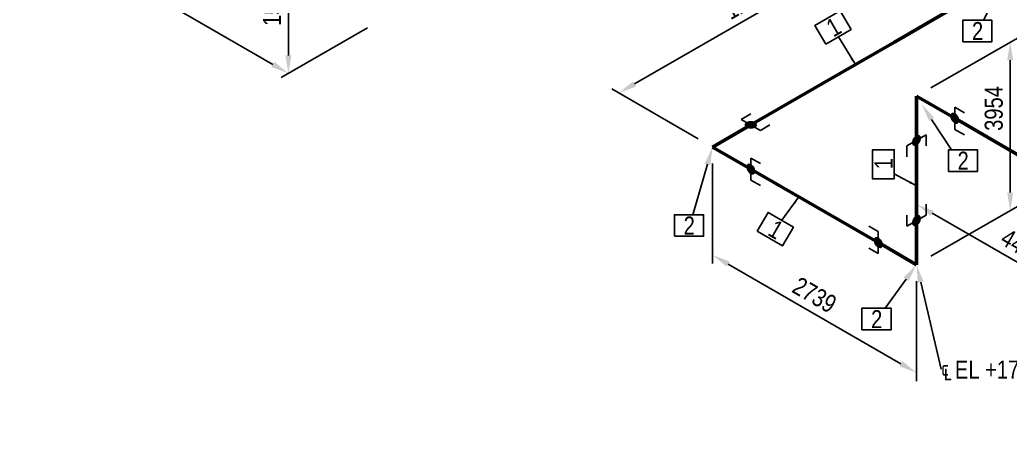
# Model space of a CAD drawing. Header units: millimetres. Extents: x 0 to 594, y 0 to 420.
# Drawn here: x 140.2 to 277.6, y 165.8 to 223.2 of the extents above; entities that cross this region are included whole.
import ezdxf
from ezdxf import colors
from ezdxf.entities.mleader import LeaderData, LeaderLine
from ezdxf.enums import TextEntityAlignment as Align
from ezdxf.math import Vec2, Vec3

# ---------------------------------------------------------------- set-up
doc = ezdxf.new("R2010")
doc.units = ezdxf.units.MM
doc.header["$LTSCALE"] = 0.25
for name, color, linetype in [('용접', 1, 'Continuous'), ('주석', 7, 'Continuous'), ('치수', 1, 'Continuous')]:
    doc.layers.add(name, color=color, linetype=linetype)
doc.layers.add('파이프 작은 보어', color=30, linetype='Continuous', lineweight=50)
doc.styles.add('AdskIsoAnnotation', font='arial.ttf', dxfattribs={"width": 0.8, "height": 1})
doc.styles.add('AdskIsoMetric', font='arial.ttf', dxfattribs={"width": 0.8, "height": 2.5})
doc.styles.add('AdskIsoMetric-30', font='arial.ttf', dxfattribs={"width": 0.8, "height": 2.5})
doc.styles.add('AdskIsoMetric30', font='arial.ttf', dxfattribs={"width": 0.8, "oblique": 30, "height": 2.5})
doc.styles.get("Standard").update_dxf_attribs({"font": 'arial.ttf'})
doc.dimstyles.new('AdskIsoMetric', dxfattribs={"dimtxt": 2.5, "dimasz": 2.5, "dimexe": 1, "dimexo": 2, "dimgap": 0.8, "dimtad": 1, "dimdec": 0, "dimrnd": 1, "dimzin": 0, "dimdsep": 46, "dimtxsty": 'AdskIsoMetric', "dimcen": 0, "dimclrt": 7, "dimadec": 0, "dimazin": 0, "dimtfac": 1, "dimtdec": 0, "dimtmove": 1, "dimatfit": 3, "dimfxl": 0, "dimfrac": 2, "dimtolj": 1, "dimtzin": 0, "dimarcsym": 0})

# ---------------------------------------------------------------- blocks, each defined once
blk = doc.blocks.new('*D64')
at = {"layer": 'Defpoints', "color": 0}
for p in [(327.11, 177.57), (230.45, 121.76), (243.44, 114.26)]:
    blk.add_point(p, dxfattribs=at)
at = {"layer": '치수', "color": 0, "lineweight": -2}
for p, q in [((329.11, 176.41), (341.1, 169.49)), ((337.93, 168.82), (245.6, 115.51)), ((232.45, 120.6), (244.44, 113.68))]:
    blk.add_line(p, q, dxfattribs=at)
at = {"layer": '치수', "color": 0}
for points in [[(337.72, 169.18), (338.14, 168.45), (340.1, 170.07)], [(245.39, 115.87), (245.81, 115.15), (243.44, 114.26)]]:
    blk.add_solid(points, dxfattribs=at)
at = {"layer": '치수', "color": 7, "insert": (289.5, 143.47), "char_height": 2.5, "attachment_point": 5, "rotation": 30, "style": 'AdskIsoMetric-30'}
blk.add_mtext('\\A1;48772', dxfattribs=at)
blk = doc.blocks.new('*D68')
at = {"layer": 'Defpoints', "color": 0}
for p in [(264.59, 212.58), (284.84, 200.89), (284.84, 185.89)]:
    blk.add_point(p, dxfattribs=at)
at = {"layer": '치수', "color": 0, "lineweight": -2}
for p, q in [((284.84, 198.58), (284.84, 184.74)), ((266.75, 196.33), (282.68, 187.14))]:
    blk.add_line(p, q, dxfattribs=at)
at = {"layer": '치수', "color": 0}
for points in [[(266.96, 196.69), (266.55, 195.97), (264.59, 197.58)], [(282.88, 187.5), (282.47, 186.78), (284.84, 185.89)]]:
    blk.add_solid(points, dxfattribs=at)
at = {"layer": '치수', "color": 7, "insert": (279.33, 191.69), "char_height": 2.5, "attachment_point": 5, "rotation": 330, "style": 'AdskIsoMetric-30'}
blk.add_mtext('\\A1;4464', dxfattribs=at)
blk = doc.blocks.new('*D69')
at = {"layer": 'Defpoints', "color": 0}
for p in [(277.58, 220.08), (264.59, 212.58), (264.59, 189.2)]:
    blk.add_point(p, dxfattribs=at)
at = {"layer": '치수', "color": 0, "lineweight": -2}
for p, q in [((266.59, 213.74), (278.58, 220.66)), ((277.58, 199.2), (277.58, 217.58)), ((266.59, 190.36), (278.58, 197.28))]:
    blk.add_line(p, q, dxfattribs=at)
at = {"layer": '치수', "color": 0}
for points in [[(277.16, 217.58), (278, 217.58), (277.58, 220.08)], [(277.16, 199.2), (278, 199.2), (277.58, 196.7)]]:
    blk.add_solid(points, dxfattribs=at)
at = {"layer": '치수', "color": 7, "insert": (275.31, 210.89), "char_height": 2.5, "attachment_point": 5, "rotation": 90, "style": 'AdskIsoMetric-30'}
blk.add_mtext('\\A1;3954', dxfattribs=at)
blk = doc.blocks.new('*D70')
at = {"layer": 'Defpoints', "color": 0}
for p in [(236.29, 205.54), (264.59, 189.2), (264.59, 174.2)]:
    blk.add_point(p, dxfattribs=at)
at = {"layer": '치수', "color": 0, "lineweight": -2}
for p, q in [((236.29, 203.23), (236.29, 189.38)), ((238.46, 189.29), (262.42, 175.45)), ((264.59, 186.89), (264.59, 173.05))]:
    blk.add_line(p, q, dxfattribs=at)
at = {"layer": '치수', "color": 0}
for points in [[(238.67, 189.65), (238.25, 188.93), (236.29, 190.54)], [(262.63, 175.81), (262.22, 175.09), (264.59, 174.2)]]:
    blk.add_solid(points, dxfattribs=at)
at = {"layer": '치수', "color": 7, "insert": (250.44, 184.99), "char_height": 2.5, "attachment_point": 5, "rotation": 330, "style": 'AdskIsoMetric-30'}
blk.add_mtext('\\A1;2739', dxfattribs=at)
blk = doc.blocks.new('*D71')
at = {"layer": 'Defpoints', "color": 0}
for p in [(276.8, 228.92), (223.3, 213.04), (236.29, 205.54)]:
    blk.add_point(p, dxfattribs=at)
at = {"layer": '치수', "color": 0, "lineweight": -2}
for p, q in [((261.64, 235.17), (225.47, 214.29)), ((234.29, 206.69), (222.3, 213.61))]:
    blk.add_line(p, q, dxfattribs=at)
at = {"layer": '치수', "color": 0}
for points in [[(261.43, 235.53), (261.85, 234.81), (263.81, 236.42)], [(225.26, 214.65), (225.68, 213.93), (223.3, 213.04)]]:
    blk.add_solid(points, dxfattribs=at)
at = {"layer": '치수', "color": 7, "insert": (241.53, 226.15), "char_height": 2.5, "attachment_point": 5, "rotation": 30, "style": 'AdskIsoMetric-30'}
blk.add_mtext('\\A1;12221', dxfattribs=at)
blk = doc.blocks.new('*D75')
at = {"layer": 'Defpoints', "color": 0}
for p in [(190.45, 255.93), (177.46, 248.43), (190.45, 223.26)]:
    blk.add_point(p, dxfattribs=at)
at = {"layer": '치수', "color": 0, "lineweight": -2}
for p, q in [((188.45, 254.77), (176.46, 247.85)), ((177.46, 218.26), (177.46, 245.93)), ((188.45, 222.1), (176.46, 215.18))]:
    blk.add_line(p, q, dxfattribs=at)
at = {"layer": '치수', "color": 0}
for points in [[(177.04, 245.93), (177.88, 245.93), (177.46, 248.43)], [(177.04, 218.26), (177.88, 218.26), (177.46, 215.76)]]:
    blk.add_solid(points, dxfattribs=at)
at = {"layer": '치수', "color": 7, "insert": (175.19, 225.45), "char_height": 2.5, "attachment_point": 5, "rotation": 90, "style": 'AdskIsoMetric-30'}
blk.add_mtext('\\A1;1529', dxfattribs=at)
blk = doc.blocks.new('*D76')
at = {"layer": 'Defpoints', "color": 0}
for p in [(154.19, 244.19), (190.45, 223.26), (177.46, 215.76)]:
    blk.add_point(p, dxfattribs=at)
at = {"layer": '치수', "color": 0, "lineweight": -2}
for p, q in [((152.19, 243.04), (140.2, 236.11)), ((143.36, 235.44), (175.29, 217.01)), ((188.45, 222.1), (176.46, 215.18))]:
    blk.add_line(p, q, dxfattribs=at)
at = {"layer": '치수', "color": 0}
for points in [[(143.57, 235.8), (143.15, 235.08), (141.2, 236.69)], [(175.5, 217.37), (175.09, 216.65), (177.46, 215.76)]]:
    blk.add_solid(points, dxfattribs=at)
at = {"layer": '치수', "color": 7, "insert": (161.6, 227.53), "char_height": 2.5, "attachment_point": 5, "rotation": 330, "style": 'AdskIsoMetric30'}
blk.add_mtext('\\A1;4268', dxfattribs=at)
blk = doc.blocks.new('엘보우-2-Iso2DSkew0')
at = {"color": 0, "linetype": 'ByBlock', "lineweight": -2, "extrusion": (0.707107, 0.408248, -0.57735)}
for p, q in [((0, 0), (5.3, -3.06)), ((0, 0), (0, 0)), ((0, -6.12), (0, 0))]:
    blk.add_line(p, q, dxfattribs=at)
blk = doc.blocks.new('엘보우-4-Iso2DSkew90')
at = {"color": 0, "linetype": 'ByBlock', "lineweight": -2, "extrusion": (-0.707107, -0.408248, 0.57735)}
for p, q in [((0, 0), (0, 6.12)), ((-5.3, 3.06), (0, 0)), ((0, 0), (0, 0))]:
    blk.add_line(p, q, dxfattribs=at)
blk = doc.blocks.new('엘보우-5-Iso2DSkew90')
at = {"color": 0, "linetype": 'ByBlock', "lineweight": -2, "extrusion": (0, 0.816497, 0.57735)}
for p, q in [((5.3, 3.06), (0, 0)), ((0, 0), (5.3, -3.06)), ((0, 0), (0, 0))]:
    blk.add_line(p, q, dxfattribs=at)
blk = doc.blocks.new('SocketWeld-1-IsoRight')
blk.add_hatch(color=256).paths.add_polyline_path([(0.0055, 0.0371), (0.0057, 0.0369), (0.006, 0.0367), (0.0062, 0.0365), (0.0064, 0.0363), (0.0066, 0.0361), (0.0068, 0.0359), (0.007, 0.0357), (0.0072, 0.0355), (0.0075, 0.0353), (0.0077, 0.0351), (0.0079, 0.0349), (0.0081, 0.0347), (0.0083, 0.0345), (0.0085, 0.0343), (0.0088, 0.0341), (0.009, 0.0339), (0.0092, 0.0337), (0.0094, 0.0334), (0.0096, 0.0332), (0.0098, 0.033), (0.01, 0.0328), (0.0103, 0.0326), (0.0105, 0.0324), (0.0107, 0.0322), (0.0109, 0.032), (0.0111, 0.0318), (0.0113, 0.0316), (0.0115, 0.0314), (0.0118, 0.0312), (0.012, 0.031), (0.0122, 0.0308), (0.0124, 0.0306), (0.0126, 0.0304), (0.0128, 0.0302), (0.013, 0.03), (0.0133, 0.0298), (0.0135, 0.0296), (0.0137, 0.0294), (0.0139, 0.0292), (0.0141, 0.0289), (0.0143, 0.0287), (0.0145, 0.0285), (0.0148, 0.0283), (0.015, 0.0281), (0.0152, 0.0279), (0.0154, 0.0277), (0.0156, 0.0275), (0.0158, 0.0273), (0.0161, 0.0271), (0.0161, 0.0271), (0.0162, 0.0268), (0.0164, 0.0266), (0.0166, 0.0263), (0.0168, 0.0261), (0.017, 0.0258), (0.0171, 0.0256), (0.0173, 0.0253), (0.0175, 0.025), (0.0177, 0.0248), (0.0179, 0.0245), (0.0181, 0.0243), (0.0182, 0.024), (0.0184, 0.0237), (0.0186, 0.0235), (0.0188, 0.0232), (0.019, 0.023), (0.0192, 0.0227), (0.0193, 0.0225), (0.0195, 0.0222), (0.0197, 0.0219), (0.0199, 0.0217), (0.0201, 0.0214), (0.0203, 0.0212), (0.0204, 0.0209), (0.0206, 0.0206), (0.0208, 0.0204), (0.021, 0.0201), (0.0212, 0.0199), (0.0213, 0.0196), (0.0215, 0.0193), (0.0217, 0.0191), (0.0219, 0.0188), (0.0221, 0.0186), (0.0223, 0.0183), (0.0224, 0.0181), (0.0226, 0.0178), (0.0228, 0.0175), (0.023, 0.0173), (0.0232, 0.017), (0.0234, 0.0168), (0.0235, 0.0165), (0.0237, 0.0162), (0.0239, 0.016), (0.0241, 0.0157), (0.0243, 0.0155), (0.0245, 0.0152), (0.0246, 0.015), (0.0248, 0.0147), (0.025, 0.0144), (0.025, 0.0144), (0.0251, 0.0141), (0.0253, 0.0139), (0.0254, 0.0136), (0.0255, 0.0133), (0.0257, 0.013), (0.0258, 0.0127), (0.0259, 0.0124), (0.0261, 0.0121), (0.0262, 0.0118), (0.0263, 0.0116), (0.0265, 0.0113), (0.0266, 0.011), (0.0267, 0.0107), (0.0269, 0.0104), (0.027, 0.0101), (0.0271, 0.0098), (0.0273, 0.0095), (0.0274, 0.0093), (0.0275, 0.009), (0.0277, 0.0087), (0.0278, 0.0084), (0.0279, 0.0081), (0.0281, 0.0078), (0.0282, 0.0075), (0.0283, 0.0072), (0.0284, 0.007), (0.0286, 0.0067), (0.0287, 0.0064), (0.0288, 0.0061), (0.029, 0.0058), (0.0291, 0.0055), (0.0292, 0.0052), (0.0294, 0.0049), (0.0295, 0.0047), (0.0296, 0.0044), (0.0298, 0.0041), (0.0299, 0.0038), (0.03, 0.0035), (0.0302, 0.0032), (0.0303, 0.0029), (0.0304, 0.0026), (0.0306, 0.0024), (0.0307, 0.0021), (0.0308, 0.0018), (0.031, 0.0015), (0.0311, 0.0012), (0.0312, 0.0009), (0.0314, 0.0006), (0.0315, 0.0003), (0.0315, 0.0003), (0.0316, 0.0001), (0.0316, -0.0002), (0.0317, -0.0005), (0.0318, -0.0008), (0.0319, -0.0011), (0.0319, -0.0014), (0.032, -0.0017), (0.0321, -0.002), (0.0321, -0.0022), (0.0322, -0.0025), (0.0323, -0.0028), (0.0323, -0.0031), (0.0324, -0.0034), (0.0325, -0.0037), (0.0325, -0.004), (0.0326, -0.0043), (0.0327, -0.0046), (0.0328, -0.0048), (0.0328, -0.0051), (0.0329, -0.0054), (0.033, -0.0057), (0.033, -0.006), (0.0331, -0.0063), (0.0332, -0.0066), (0.0332, -0.0069), (0.0333, -0.0071), (0.0334, -0.0074), (0.0335, -0.0077), (0.0335, -0.008), (0.0336, -0.0083), (0.0337, -0.0086), (0.0337, -0.0089), (0.0338, -0.0092), (0.0339, -0.0095), (0.0339, -0.0097), (0.034, -0.01), (0.0341, -0.0103), (0.0342, -0.0106), (0.0342, -0.0109), (0.0343, -0.0112), (0.0344, -0.0115), (0.0344, -0.0118), (0.0345, -0.012), (0.0346, -0.0123), (0.0346, -0.0126), (0.0347, -0.0129), (0.0348, -0.0132), (0.0349, -0.0135), (0.0349, -0.0138), (0.0349, -0.0138), (0.0349, -0.014), (0.0349, -0.0143), (0.0349, -0.0146), (0.0349, -0.0148), (0.0349, -0.0151), (0.0349, -0.0153), (0.0349, -0.0156), (0.0349, -0.0159), (0.0349, -0.0161), (0.0349, -0.0164), (0.0349, -0.0166), (0.0349, -0.0169), (0.0349, -0.0172), (0.0349, -0.0174), (0.0349, -0.0177), (0.0349, -0.0179), (0.0349, -0.0182), (0.0349, -0.0185), (0.0349, -0.0187), (0.0349, -0.019), (0.0349, -0.0192), (0.0349, -0.0195), (0.0349, -0.0198), (0.0349, -0.02), (0.0349, -0.0203), (0.0349, -0.0206), (0.0349, -0.0208), (0.0349, -0.0211), (0.0349, -0.0213), (0.0349, -0.0216), (0.0349, -0.0219), (0.0349, -0.0221), (0.0349, -0.0224), (0.0349, -0.0226), (0.0349, -0.0229), (0.0349, -0.0232), (0.0349, -0.0234), (0.0349, -0.0237), (0.0349, -0.0239), (0.0349, -0.0242), (0.0349, -0.0245), (0.0349, -0.0247), (0.0349, -0.025), (0.0349, -0.0252), (0.0349, -0.0255), (0.0349, -0.0258), (0.0349, -0.026), (0.0349, -0.0263), (0.0349, -0.0265), (0.0349, -0.0265), (0.0349, -0.0268), (0.0348, -0.027), (0.0347, -0.0272), (0.0346, -0.0274), (0.0346, -0.0276), (0.0345, -0.0278), (0.0344, -0.028), (0.0344, -0.0282), (0.0343, -0.0284), (0.0342, -0.0286), (0.0342, -0.0288), (0.0341, -0.029), (0.034, -0.0292), (0.0339, -0.0295), (0.0339, -0.0297), (0.0338, -0.0299), (0.0337, -0.0301), (0.0337, -0.0303), (0.0336, -0.0305), (0.0335, -0.0307), (0.0335, -0.0309), (0.0334, -0.0311), (0.0333, -0.0313), (0.0332, -0.0315), (0.0332, -0.0317), (0.0331, -0.0319), (0.033, -0.0322), (0.033, -0.0324), (0.0329, -0.0326), (0.0328, -0.0328), (0.0328, -0.033), (0.0327, -0.0332), (0.0326, -0.0334), (0.0325, -0.0336), (0.0325, -0.0338), (0.0324, -0.034), (0.0323, -0.0342), (0.0323, -0.0344), (0.0322, -0.0346), (0.0321, -0.0349), (0.0321, -0.0351), (0.032, -0.0353), (0.0319, -0.0355), (0.0319, -0.0357), (0.0318, -0.0359), (0.0317, -0.0361), (0.0316, -0.0363), (0.0316, -0.0365), (0.0315, -0.0367), (0.0315, -0.0367), (0.0314, -0.0369), (0.0312, -0.037), (0.0311, -0.0371), (0.031, -0.0373), (0.0308, -0.0374), (0.0307, -0.0375), (0.0306, -0.0377), (0.0304, -0.0378), (0.0303, -0.0379), (0.0302, -0.0381), (0.03, -0.0382), (0.0299, -0.0383), (0.0298, -0.0385), (0.0296, -0.0386), (0.0295, -0.0387), (0.0294, -0.0389), (0.0292, -0.039), (0.0291, -0.0391), (0.029, -0.0393), (0.0288, -0.0394), (0.0287, -0.0395), (0.0286, -0.0397), (0.0284, -0.0398), (0.0283, -0.0399), (0.0282, -0.0401), (0.0281, -0.0402), (0.0279, -0.0403), (0.0278, -0.0405), (0.0277, -0.0406), (0.0275, -0.0408), (0.0274, -0.0409), (0.0273, -0.041), (0.0271, -0.0412), (0.027, -0.0413), (0.0269, -0.0414), (0.0267, -0.0416), (0.0266, -0.0417), (0.0265, -0.0418), (0.0263, -0.042), (0.0262, -0.0421), (0.0261, -0.0422), (0.0259, -0.0424), (0.0258, -0.0425), (0.0257, -0.0426), (0.0255, -0.0428), (0.0254, -0.0429), (0.0253, -0.043), (0.0251, -0.0432), (0.025, -0.0433), (0.025, -0.0433), (0.0248, -0.0433), (0.0246, -0.0434), (0.0245, -0.0434), (0.0243, -0.0435), (0.0241, -0.0435), (0.0239, -0.0436), (0.0237, -0.0436), (0.0235, -0.0437), (0.0234, -0.0437), (0.0232, -0.0438), (0.023, -0.0438), (0.0228, -0.0439), (0.0226, -0.0439), (0.0224, -0.044), (0.0223, -0.044), (0.0221, -0.0441), (0.0219, -0.0441), (0.0217, -0.0442), (0.0215, -0.0442), (0.0213, -0.0443), (0.0212, -0.0443), (0.021, -0.0444), (0.0208, -0.0444), (0.0206, -0.0444), (0.0204, -0.0445), (0.0203, -0.0445), (0.0201, -0.0446), (0.0199, -0.0446), (0.0197, -0.0447), (0.0195, -0.0447), (0.0193, -0.0448), (0.0192, -0.0448), (0.019, -0.0449), (0.0188, -0.0449), (0.0186, -0.045), (0.0184, -0.045), (0.0182, -0.0451), (0.0181, -0.0451), (0.0179, -0.0452), (0.0177, -0.0452), (0.0175, -0.0453), (0.0173, -0.0453), (0.0171, -0.0454), (0.017, -0.0454), (0.0168, -0.0455), (0.0166, -0.0455), (0.0164, -0.0455), (0.0162, -0.0456), (0.0161, -0.0456), (0.0161, -0.0456), (0.0158, -0.0456), (0.0156, -0.0456), (0.0154, -0.0455), (0.0152, -0.0455), (0.015, -0.0454), (0.0148, -0.0454), (0.0145, -0.0453), (0.0143, -0.0453), (0.0141, -0.0453), (0.0139, -0.0452), (0.0137, -0.0452), (0.0135, -0.0451), (0.0133, -0.0451), (0.013, -0.045), (0.0128, -0.045), (0.0126, -0.0449), (0.0124, -0.0449), (0.0122, -0.0449), (0.012, -0.0448), (0.0118, -0.0448), (0.0115, -0.0447), (0.0113, -0.0447), (0.0111, -0.0446), (0.0109, -0.0446), (0.0107, -0.0446), (0.0105, -0.0445), (0.0103, -0.0445), (0.01, -0.0444), (0.0098, -0.0444), (0.0096, -0.0443), (0.0094, -0.0443), (0.0092, -0.0443), (0.009, -0.0442), (0.0088, -0.0442), (0.0085, -0.0441), (0.0083, -0.0441), (0.0081, -0.044), (0.0079, -0.044), (0.0077, -0.0439), (0.0075, -0.0439), (0.0072, -0.0439), (0.007, -0.0438), (0.0068, -0.0438), (0.0066, -0.0437), (0.0064, -0.0437), (0.0062, -0.0436), (0.006, -0.0436), (0.0057, -0.0436), (0.0055, -0.0435), (0.0055, -0.0435), (0.0053, -0.0434), (0.0051, -0.0433), (0.0049, -0.0431), (0.0046, -0.043), (0.0044, -0.0429), (0.0042, -0.0427), (0.004, -0.0426), (0.0037, -0.0425), (0.0035, -0.0423), (0.0033, -0.0422), (0.003, -0.0421), (0.0028, -0.042), (0.0026, -0.0418), (0.0024, -0.0417), (0.0021, -0.0416), (0.0019, -0.0414), (0.0017, -0.0413), (0.0015, -0.0412), (0.0012, -0.041), (0.001, -0.0409), (0.0008, -0.0408), (0.0006, -0.0406), (0.0003, -0.0405), (0.0001, -0.0404), (-0.0001, -0.0403), (-0.0003, -0.0401), (-0.0006, -0.04), (-0.0008, -0.0399), (-0.001, -0.0397), (-0.0012, -0.0396), (-0.0015, -0.0395), (-0.0017, -0.0393), (-0.0019, -0.0392), (-0.0021, -0.0391), (-0.0024, -0.039), (-0.0026, -0.0388), (-0.0028, -0.0387), (-0.003, -0.0386), (-0.0033, -0.0384), (-0.0035, -0.0383), (-0.0037, -0.0382), (-0.004, -0.038), (-0.0042, -0.0379), (-0.0044, -0.0378), (-0.0046, -0.0377), (-0.0049, -0.0375), (-0.0051, -0.0374), (-0.0053, -0.0373), (-0.0055, -0.0371), (-0.0055, -0.0371), (-0.0057, -0.0369), (-0.006, -0.0367), (-0.0062, -0.0365), (-0.0064, -0.0363), (-0.0066, -0.0361), (-0.0068, -0.0359), (-0.007, -0.0357), (-0.0072, -0.0355), (-0.0075, -0.0353), (-0.0077, -0.0351), (-0.0079, -0.0349), (-0.0081, -0.0347), (-0.0083, -0.0345), (-0.0085, -0.0343), (-0.0088, -0.0341), (-0.009, -0.0339), (-0.0092, -0.0337), (-0.0094, -0.0334), (-0.0096, -0.0332), (-0.0098, -0.033), (-0.01, -0.0328), (-0.0103, -0.0326), (-0.0105, -0.0324), (-0.0107, -0.0322), (-0.0109, -0.032), (-0.0111, -0.0318), (-0.0113, -0.0316), (-0.0115, -0.0314), (-0.0118, -0.0312), (-0.012, -0.031), (-0.0122, -0.0308), (-0.0124, -0.0306), (-0.0126, -0.0304), (-0.0128, -0.0302), (-0.013, -0.03), (-0.0133, -0.0298), (-0.0135, -0.0296), (-0.0137, -0.0294), (-0.0139, -0.0292), (-0.0141, -0.0289), (-0.0143, -0.0287), (-0.0145, -0.0285), (-0.0148, -0.0283), (-0.015, -0.0281), (-0.0152, -0.0279), (-0.0154, -0.0277), (-0.0156, -0.0275), (-0.0158, -0.0273), (-0.0161, -0.0271), (-0.0161, -0.0271), (-0.0162, -0.0268), (-0.0164, -0.0266), (-0.0166, -0.0263), (-0.0168, -0.0261), (-0.017, -0.0258), (-0.0171, -0.0256), (-0.0173, -0.0253), (-0.0175, -0.025), (-0.0177, -0.0248), (-0.0179, -0.0245), (-0.0181, -0.0243), (-0.0182, -0.024), (-0.0184, -0.0237), (-0.0186, -0.0235), (-0.0188, -0.0232), (-0.019, -0.023), (-0.0192, -0.0227), (-0.0193, -0.0225), (-0.0195, -0.0222), (-0.0197, -0.0219), (-0.0199, -0.0217), (-0.0201, -0.0214), (-0.0203, -0.0212), (-0.0204, -0.0209), (-0.0206, -0.0206), (-0.0208, -0.0204), (-0.021, -0.0201), (-0.0212, -0.0199), (-0.0213, -0.0196), (-0.0215, -0.0193), (-0.0217, -0.0191), (-0.0219, -0.0188), (-0.0221, -0.0186), (-0.0223, -0.0183), (-0.0224, -0.0181), (-0.0226, -0.0178), (-0.0228, -0.0175), (-0.023, -0.0173), (-0.0232, -0.017), (-0.0234, -0.0168), (-0.0235, -0.0165), (-0.0237, -0.0162), (-0.0239, -0.016), (-0.0241, -0.0157), (-0.0243, -0.0155), (-0.0245, -0.0152), (-0.0246, -0.015), (-0.0248, -0.0147), (-0.025, -0.0144), (-0.025, -0.0144), (-0.0251, -0.0141), (-0.0253, -0.0139), (-0.0254, -0.0136), (-0.0255, -0.0133), (-0.0257, -0.013), (-0.0258, -0.0127), (-0.0259, -0.0124), (-0.0261, -0.0121), (-0.0262, -0.0118), (-0.0263, -0.0116), (-0.0265, -0.0113), (-0.0266, -0.011), (-0.0267, -0.0107), (-0.0269, -0.0104), (-0.027, -0.0101), (-0.0271, -0.0098), (-0.0273, -0.0095), (-0.0274, -0.0093), (-0.0275, -0.009), (-0.0277, -0.0087), (-0.0278, -0.0084), (-0.0279, -0.0081), (-0.0281, -0.0078), (-0.0282, -0.0075), (-0.0283, -0.0072), (-0.0284, -0.007), (-0.0286, -0.0067), (-0.0287, -0.0064), (-0.0288, -0.0061), (-0.029, -0.0058), (-0.0291, -0.0055), (-0.0292, -0.0052), (-0.0294, -0.0049), (-0.0295, -0.0047), (-0.0296, -0.0044), (-0.0298, -0.0041), (-0.0299, -0.0038), (-0.03, -0.0035), (-0.0302, -0.0032), (-0.0303, -0.0029), (-0.0304, -0.0026), (-0.0306, -0.0024), (-0.0307, -0.0021), (-0.0308, -0.0018), (-0.031, -0.0015), (-0.0311, -0.0012), (-0.0312, -0.0009), (-0.0314, -0.0006), (-0.0315, -0.0003), (-0.0315, -0.0003), (-0.0316, -0.0001), (-0.0316, 0.0002), (-0.0317, 0.0005), (-0.0318, 0.0008), (-0.0319, 0.0011), (-0.0319, 0.0014), (-0.032, 0.0017), (-0.0321, 0.002), (-0.0321, 0.0022), (-0.0322, 0.0025), (-0.0323, 0.0028), (-0.0323, 0.0031), (-0.0324, 0.0034), (-0.0325, 0.0037), (-0.0325, 0.004), (-0.0326, 0.0043), (-0.0327, 0.0046), (-0.0328, 0.0048), (-0.0328, 0.0051), (-0.0329, 0.0054), (-0.033, 0.0057), (-0.033, 0.006), (-0.0331, 0.0063), (-0.0332, 0.0066), (-0.0332, 0.0069), (-0.0333, 0.0071), (-0.0334, 0.0074), (-0.0335, 0.0077), (-0.0335, 0.008), (-0.0336, 0.0083), (-0.0337, 0.0086), (-0.0337, 0.0089), (-0.0338, 0.0092), (-0.0339, 0.0095), (-0.0339, 0.0097), (-0.034, 0.01), (-0.0341, 0.0103), (-0.0342, 0.0106), (-0.0342, 0.0109), (-0.0343, 0.0112), (-0.0344, 0.0115), (-0.0344, 0.0118), (-0.0345, 0.012), (-0.0346, 0.0123), (-0.0346, 0.0126), (-0.0347, 0.0129), (-0.0348, 0.0132), (-0.0349, 0.0135), (-0.0349, 0.0138), (-0.0349, 0.0138), (-0.0349, 0.014), (-0.0349, 0.0143), (-0.0349, 0.0146), (-0.0349, 0.0148), (-0.0349, 0.0151), (-0.0349, 0.0153), (-0.0349, 0.0156), (-0.0349, 0.0159), (-0.0349, 0.0161), (-0.0349, 0.0164), (-0.0349, 0.0166), (-0.0349, 0.0169), (-0.0349, 0.0172), (-0.0349, 0.0174), (-0.0349, 0.0177), (-0.0349, 0.0179), (-0.0349, 0.0182), (-0.0349, 0.0185), (-0.0349, 0.0187), (-0.0349, 0.019), (-0.0349, 0.0192), (-0.0349, 0.0195), (-0.0349, 0.0198), (-0.0349, 0.02), (-0.0349, 0.0203), (-0.0349, 0.0206), (-0.0349, 0.0208), (-0.0349, 0.0211), (-0.0349, 0.0213), (-0.0349, 0.0216), (-0.0349, 0.0219), (-0.0349, 0.0221), (-0.0349, 0.0224), (-0.0349, 0.0226), (-0.0349, 0.0229), (-0.0349, 0.0232), (-0.0349, 0.0234), (-0.0349, 0.0237), (-0.0349, 0.0239), (-0.0349, 0.0242), (-0.0349, 0.0245), (-0.0349, 0.0247), (-0.0349, 0.025), (-0.0349, 0.0252), (-0.0349, 0.0255), (-0.0349, 0.0258), (-0.0349, 0.026), (-0.0349, 0.0263), (-0.0349, 0.0265), (-0.0349, 0.0265), (-0.0349, 0.0268), (-0.0348, 0.027), (-0.0347, 0.0272), (-0.0346, 0.0274), (-0.0346, 0.0276), (-0.0345, 0.0278), (-0.0344, 0.028), (-0.0344, 0.0282), (-0.0343, 0.0284), (-0.0342, 0.0286), (-0.0342, 0.0288), (-0.0341, 0.029), (-0.034, 0.0292), (-0.0339, 0.0295), (-0.0339, 0.0297), (-0.0338, 0.0299), (-0.0337, 0.0301), (-0.0337, 0.0303), (-0.0336, 0.0305), (-0.0335, 0.0307), (-0.0335, 0.0309), (-0.0334, 0.0311), (-0.0333, 0.0313), (-0.0332, 0.0315), (-0.0332, 0.0317), (-0.0331, 0.0319), (-0.033, 0.0322), (-0.033, 0.0324), (-0.0329, 0.0326), (-0.0328, 0.0328), (-0.0328, 0.033), (-0.0327, 0.0332), (-0.0326, 0.0334), (-0.0325, 0.0336), (-0.0325, 0.0338), (-0.0324, 0.034), (-0.0323, 0.0342), (-0.0323, 0.0344), (-0.0322, 0.0346), (-0.0321, 0.0349), (-0.0321, 0.0351), (-0.032, 0.0353), (-0.0319, 0.0355), (-0.0319, 0.0357), (-0.0318, 0.0359), (-0.0317, 0.0361), (-0.0316, 0.0363), (-0.0316, 0.0365), (-0.0315, 0.0367), (-0.0315, 0.0367), (-0.0314, 0.0369), (-0.0312, 0.037), (-0.0311, 0.0371), (-0.031, 0.0373), (-0.0308, 0.0374), (-0.0307, 0.0375), (-0.0306, 0.0377), (-0.0304, 0.0378), (-0.0303, 0.0379), (-0.0302, 0.0381), (-0.03, 0.0382), (-0.0299, 0.0383), (-0.0298, 0.0385), (-0.0296, 0.0386), (-0.0295, 0.0387), (-0.0294, 0.0389), (-0.0292, 0.039), (-0.0291, 0.0391), (-0.029, 0.0393), (-0.0288, 0.0394), (-0.0287, 0.0395), (-0.0286, 0.0397), (-0.0284, 0.0398), (-0.0283, 0.0399), (-0.0282, 0.0401), (-0.0281, 0.0402), (-0.0279, 0.0403), (-0.0278, 0.0405), (-0.0277, 0.0406), (-0.0275, 0.0408), (-0.0274, 0.0409), (-0.0273, 0.041), (-0.0271, 0.0412), (-0.027, 0.0413), (-0.0269, 0.0414), (-0.0267, 0.0416), (-0.0266, 0.0417), (-0.0265, 0.0418), (-0.0263, 0.042), (-0.0262, 0.0421), (-0.0261, 0.0422), (-0.0259, 0.0424), (-0.0258, 0.0425), (-0.0257, 0.0426), (-0.0255, 0.0428), (-0.0254, 0.0429), (-0.0253, 0.043), (-0.0251, 0.0432), (-0.025, 0.0433), (-0.025, 0.0433), (-0.0248, 0.0433), (-0.0246, 0.0434), (-0.0245, 0.0434), (-0.0243, 0.0435), (-0.0241, 0.0435), (-0.0239, 0.0436), (-0.0237, 0.0436), (-0.0235, 0.0437), (-0.0234, 0.0437), (-0.0232, 0.0438), (-0.023, 0.0438), (-0.0228, 0.0439), (-0.0226, 0.0439), (-0.0224, 0.044), (-0.0223, 0.044), (-0.0221, 0.0441), (-0.0219, 0.0441), (-0.0217, 0.0442), (-0.0215, 0.0442), (-0.0213, 0.0443), (-0.0212, 0.0443), (-0.021, 0.0444), (-0.0208, 0.0444), (-0.0206, 0.0444), (-0.0204, 0.0445), (-0.0203, 0.0445), (-0.0201, 0.0446), (-0.0199, 0.0446), (-0.0197, 0.0447), (-0.0195, 0.0447), (-0.0193, 0.0448), (-0.0192, 0.0448), (-0.019, 0.0449), (-0.0188, 0.0449), (-0.0186, 0.045), (-0.0184, 0.045), (-0.0182, 0.0451), (-0.0181, 0.0451), (-0.0179, 0.0452), (-0.0177, 0.0452), (-0.0175, 0.0453), (-0.0173, 0.0453), (-0.0171, 0.0454), (-0.017, 0.0454), (-0.0168, 0.0455), (-0.0166, 0.0455), (-0.0164, 0.0455), (-0.0162, 0.0456), (-0.0161, 0.0456), (-0.0161, 0.0456), (-0.0158, 0.0456), (-0.0156, 0.0456), (-0.0154, 0.0455), (-0.0152, 0.0455), (-0.015, 0.0454), (-0.0148, 0.0454), (-0.0145, 0.0453), (-0.0143, 0.0453), (-0.0141, 0.0453), (-0.0139, 0.0452), (-0.0137, 0.0452), (-0.0135, 0.0451), (-0.0133, 0.0451), (-0.013, 0.045), (-0.0128, 0.045), (-0.0126, 0.0449), (-0.0124, 0.0449), (-0.0122, 0.0449), (-0.012, 0.0448), (-0.0118, 0.0448), (-0.0115, 0.0447), (-0.0113, 0.0447), (-0.0111, 0.0446), (-0.0109, 0.0446), (-0.0107, 0.0446), (-0.0105, 0.0445), (-0.0103, 0.0445), (-0.01, 0.0444), (-0.0098, 0.0444), (-0.0096, 0.0443), (-0.0094, 0.0443), (-0.0092, 0.0443), (-0.009, 0.0442), (-0.0088, 0.0442), (-0.0085, 0.0441), (-0.0083, 0.0441), (-0.0081, 0.044), (-0.0079, 0.044), (-0.0077, 0.0439), (-0.0075, 0.0439), (-0.0072, 0.0439), (-0.007, 0.0438), (-0.0068, 0.0438), (-0.0066, 0.0437), (-0.0064, 0.0437), (-0.0062, 0.0436), (-0.006, 0.0436), (-0.0057, 0.0436), (-0.0055, 0.0435), (-0.0055, 0.0435), (-0.0053, 0.0434), (-0.0051, 0.0433), (-0.0049, 0.0431), (-0.0046, 0.043), (-0.0044, 0.0429), (-0.0042, 0.0427), (-0.004, 0.0426), (-0.0037, 0.0425), (-0.0035, 0.0423), (-0.0033, 0.0422), (-0.003, 0.0421), (-0.0028, 0.042), (-0.0026, 0.0418), (-0.0024, 0.0417), (-0.0021, 0.0416), (-0.0019, 0.0414), (-0.0017, 0.0413), (-0.0015, 0.0412), (-0.0012, 0.041), (-0.001, 0.0409), (-0.0008, 0.0408), (-0.0006, 0.0406), (-0.0003, 0.0405), (-0.0001, 0.0404), (0.0001, 0.0403), (0.0003, 0.0401), (0.0006, 0.04), (0.0008, 0.0399), (0.001, 0.0397), (0.0012, 0.0396), (0.0015, 0.0395), (0.0017, 0.0393), (0.0019, 0.0392), (0.0021, 0.0391), (0.0024, 0.039), (0.0026, 0.0388), (0.0028, 0.0387), (0.003, 0.0386), (0.0033, 0.0384), (0.0035, 0.0383), (0.0037, 0.0382), (0.004, 0.038), (0.0042, 0.0379), (0.0044, 0.0378), (0.0046, 0.0377), (0.0049, 0.0375), (0.0051, 0.0374), (0.0053, 0.0373)], flags=0)
at = {"color": 0, "linetype": 'ByBlock', "lineweight": -2, "extrusion": (0.707107, 0.408248, -0.57735)}
for p, q in [((0, 0.1021), (-0.0884, 0.1531)), ((0, -0.1021), (0, 0.1021)), ((-0.0349, 0.0265), (-0.0315, 0.0367)), ((-0.0349, 0.0138), (-0.0349, 0.0265)), ((-0.0315, -0.0003), (-0.0349, 0.0138)), ((-0.0315, 0.0367), (-0.025, 0.0433)), ((-0.025, 0.0433), (-0.0161, 0.0456)), ((-0.0161, 0.0456), (-0.0055, 0.0435)), ((-0.0055, 0.0435), (0.0055, 0.0371)), ((0.0055, 0.0371), (0.0161, 0.0271)), ((0.0161, 0.0271), (0.025, 0.0144)), ((0.025, 0.0144), (0.0315, 0.0003)), ((0.0315, 0.0003), (0.0349, -0.0138)), ((-0.0884, -0.051), (0, -0.1021)), ((-0.025, -0.0144), (-0.0315, -0.0003)), ((-0.0161, -0.0271), (-0.025, -0.0144)), ((-0.0055, -0.0371), (-0.0161, -0.0271)), ((0.0055, -0.0435), (-0.0055, -0.0371)), ((0.0161, -0.0456), (0.0055, -0.0435)), ((0.025, -0.0433), (0.0161, -0.0456)), ((0.0315, -0.0367), (0.025, -0.0433)), ((0.0349, -0.0265), (0.0315, -0.0367)), ((0.0349, -0.0138), (0.0349, -0.0265))]:
    blk.add_line(p, q, dxfattribs=at)
blk = doc.blocks.new('AnnoRect')
at = {"color": 0, "linetype": 'ByBlock', "lineweight": -2}
blk.add_wipeout([(-0.81, -0.6), (-0.81, 0.6), (0.81, 0.6), (0.81, -0.6)], dxfattribs=at)
blk.add_lwpolyline([(-0.81, -0.6), (-0.81, 0.6), (0.81, 0.6), (0.81, -0.6)], close=True, dxfattribs=at)
at = {"color": 0, "linetype": 'ByBlock', "lineweight": -2, "style": 'AdskIsoAnnotation', "width": 0.8}
blk.add_attdef('XX', text='', height=1, dxfattribs=at).set_placement((0, 0), align=Align.MIDDLE_CENTER)

msp = doc.modelspace()

# ---------------------------------------------------------------- linework, layer by layer
at = {"layer": '파이프 작은 보어'}
for points in [[(271.4924, 225.8585), (261.5275, 220.1052)], [(261.5275, 220.1052), (251.5626, 214.352)], [(251.5626, 214.352), (241.5977, 208.5988)], [(269.8929, 209.5222), (279.5369, 203.9542)], [(264.5896, 195.3244), (264.5896, 206.4604)], [(241.5977, 202.475), (259.2863, 192.2625)]]:
    msp.add_lwpolyline(points, dxfattribs=at)

# ---------------------------------------------------------------- block references
at = {"layer": '용접', "xscale": 15, "yscale": 15, "zscale": 15}
for p, rotation in [((241.5977, 208.5988), 240.0000000006492), ((269.8929, 209.5222), 180.0000000007942), ((264.5896, 206.4604), 120.0000000007842), ((241.5977, 202.475), 179.9999999996391), ((264.5896, 195.3244), 300.0000000006966), ((259.2863, 192.2625), 359.9999999996391)]:
    msp.add_blockref('SocketWeld-1-IsoRight', p, dxfattribs=dict(at, rotation=rotation))
at = {"layer": '파이프 작은 보어'}
for name, p in [('엘보우-2-Iso2DSkew0', (264.5896, 212.5841)), ('엘보우-5-Iso2DSkew90', (236.2944, 205.5369)), ('엘보우-4-Iso2DSkew90', (264.5896, 189.2007))]:
    msp.add_blockref(name, p, dxfattribs=at)

# ---------------------------------------------------------------- texts
at = {"layer": '주석', "insert": (268, 173.1419), "char_height": 2.5, "attachment_point": 7, "style": 'AdskIsoAnnotation'}
msp.add_mtext('{\\Q0;℄ EL +1785}', dxfattribs=at)

# ---------------------------------------------------------------- dimensions: what is measured, and where the dimension line sits
at = {"layer": '치수'}
for base, p1, p2, angle, text, override, picture, middle in [((177.4592, 248.4288), (190.4495, 223.2563), (190.4495, 255.9288), 90, '1529', {"dimtad": 0, "dimlfac": 46.812297, "dimtxsty": 'AdskIsoMetric-30', "dimse1": 0, "dimse2": 0, "dimsd1": 0, "dimsd2": 0, "dimtmove": 1}, '*D75', (175.1929, 225.4501)), ((177.4592, 215.7563), (154.188, 244.1919), (190.4495, 223.2563), 330, '4268', {"dimtad": 0, "dimlfac": 101.925283, "dimtxsty": 'AdskIsoMetric30', "dimse1": 0, "dimse2": 0, "dimsd1": 0, "dimsd2": 0, "dimtmove": 1}, '*D76', (161.5956, 227.533)), ((223.304, 213.0369), (276.7957, 228.9204), (236.2944, 205.5369), 210, '12221', {"dimtad": 0, "dimlfac": 261.314345, "dimtxsty": 'AdskIsoMetric-30', "dimse1": 1, "dimse2": 0, "dimsd1": 0, "dimsd2": 0, "dimtmove": 1}, '*D71', (241.5296, 226.1518)), ((277.58, 220.0841), (264.5896, 189.2007), (264.5896, 212.5841), 90, '3954', {"dimtad": 0, "dimlfac": 169.101284, "dimtxsty": 'AdskIsoMetric-30', "dimse1": 0, "dimse2": 0, "dimsd1": 0, "dimsd2": 0, "dimtmove": 1}, '*D69', (275.3137, 210.8939)), ((284.8402, 185.8924), (264.5896, 212.5841), (284.8402, 200.8924), 330, '4464', {"dimtad": 0, "dimlfac": 190.886314, "dimtxsty": 'AdskIsoMetric-30', "dimse1": 1, "dimse2": 0, "dimsd1": 0, "dimsd2": 0, "dimtmove": 1}, '*D68', (279.3343, 191.6881)), ((264.5896, 174.2007), (236.2944, 205.5369), (264.5896, 189.2007), 330, '2739', {"dimtad": 0, "dimlfac": 83.828721, "dimtxsty": 'AdskIsoMetric-30', "dimse1": 0, "dimse2": 0, "dimsd1": 0, "dimsd2": 0, "dimtmove": 1}, '*D70', (250.442, 184.9857)), ((243.4382, 114.2589), (327.1072, 177.5651), (230.4479, 121.7589), 210, '48772', {"dimtad": 0, "dimlfac": 436.977672, "dimtxsty": 'AdskIsoMetric-30', "dimse1": 0, "dimse2": 0, "dimsd1": 0, "dimsd2": 0, "dimtmove": 1}, '*D64', (289.5008, 143.4709))]:
    dim = msp.add_linear_dim(base=base, p1=p1, p2=p2, angle=angle, text=text, dimstyle='AdskIsoMetric', override=override, dxfattribs=at)
    dim.commit()
    dim.dimension.update_dxf_attribs({"geometry": picture, "text_midpoint": middle, "dimtype": 160})

# ---------------------------------------------------------------- leaders
at = {"layer": '주석'}
ml = msp.add_multileader_mtext('Standard', dxfattribs=at)
ml.set_content('')
ml.set_leader_properties()
ml.build(insert=Vec2(0, 0))
ml.multileader.update_dxf_attribs({"dogleg_length": 0, "arrow_head_size": 2.5})
ctx = ml.context
ctx.base_point, ctx.arrow_head_size, ctx.plane_origin = Vec3(273.8571, 223.1418), 2.5, Vec3(0, 13.1419)
notes = []
notes.append((ctx, [(0, (1, 1, 0), (273.8571, 223.1418), (-1, 0), 0, [(0, [(276.7957, 228.9204)], 0, [])])]))
ctx.mtext, ml.multileader.dxf.content_type = None, 0
ml = msp.add_multileader_mtext('Standard', dxfattribs=at)
ml.set_content('')
ml.set_leader_properties()
ml.build(insert=Vec2(0, 0))
ml.multileader.update_dxf_attribs({"dogleg_length": 0, "arrow_head_size": 0})
ctx = ml.context
ctx.base_point, ctx.arrow_head_size, ctx.plane_origin = Vec3(253.7711, 220.8551), 0, Vec3(0, 13.1419)
notes.append((ctx, [(0, (1, 1, 0), (253.7711, 220.8551), (-1, 0), 0, [(0, [(256.0987, 216.9709)], 0, [])])]))
ctx.mtext, ml.multileader.dxf.content_type = None, 0
ml = msp.add_multileader_mtext('Standard', dxfattribs=at)
ml.set_content('')
ml.set_leader_properties()
ml.build(insert=Vec2(0, 0))
ml.multileader.update_dxf_attribs({"dogleg_length": 0, "arrow_head_size": 2.5})
ctx = ml.context
ctx.base_point, ctx.arrow_head_size, ctx.plane_origin = Vec3(269.4445, 205.1418), 2.5, Vec3(0, 13.1419)
notes.append((ctx, [(0, (1, 1, 0), (269.4445, 205.1418), (-1, 0), 0, [(0, [(265.315, 211.472)], 0, [])])]))
ctx.mtext, ml.multileader.dxf.content_type = None, 0
ml = msp.add_multileader_mtext('Standard', dxfattribs=at)
ml.set_content('')
ml.set_leader_properties()
ml.build(insert=Vec2(0, 0))
ml.multileader.update_dxf_attribs({"dogleg_length": 0, "arrow_head_size": 2.5})
ctx = ml.context
ctx.base_point, ctx.arrow_head_size, ctx.plane_origin = Vec3(233.5454, 196.1418), 2.5, Vec3(0, 13.1419)
notes.append((ctx, [(0, (1, 1, 0), (233.5454, 196.1418), (-1, 0), 0, [(0, [(236.2944, 205.5369)], 0, [])])]))
ctx.mtext, ml.multileader.dxf.content_type = None, 0
ml = msp.add_multileader_mtext('Standard', dxfattribs=at)
ml.set_content('')
ml.set_leader_properties()
ml.build(insert=Vec2(0, 0))
ml.multileader.update_dxf_attribs({"dogleg_length": 0, "arrow_head_size": 0})
ctx = ml.context
ctx.base_point, ctx.arrow_head_size, ctx.plane_origin = Vec3(261.5, 201.8001), 0, Vec3(0, 13.1419)
notes.append((ctx, [(0, (1, 1, 0), (261.5, 201.8001), (-1, 0), 0, [(0, [(264.5896, 200.1419)], 0, [])])]))
ctx.mtext, ml.multileader.dxf.content_type = None, 0
ml = msp.add_multileader_mtext('Standard', dxfattribs=at)
ml.set_content('')
ml.set_leader_properties()
ml.build(insert=Vec2(0, 0))
ml.multileader.update_dxf_attribs({"dogleg_length": 0, "arrow_head_size": 0})
ctx = ml.context
ctx.base_point, ctx.arrow_head_size, ctx.plane_origin = Vec3(245.8909, 195.3596), 0, Vec3(0, 13.1419)
notes.append((ctx, [(0, (1, 1, 0), (245.8909, 195.3596), (-1, 0), 0, [(0, [(248.2757, 198.6195)], 0, [])])]))
ctx.mtext, ml.multileader.dxf.content_type = None, 0
ml = msp.add_multileader_mtext('Standard', dxfattribs=at)
ml.set_content('')
ml.set_leader_properties()
ml.build(insert=Vec2(0, 0))
ml.multileader.update_dxf_attribs({"dogleg_length": 0, "arrow_head_size": 2.5})
ctx = ml.context
ctx.base_point, ctx.arrow_head_size, ctx.plane_origin = Vec3(260.25, 183.1418), 2.5, Vec3(0, 13.1419)
notes.append((ctx, [(0, (1, 1, 0), (260.25, 183.1418), (-1, 0), 0, [(0, [(264.5896, 189.2007)], 0, [])])]))
ctx.mtext, ml.multileader.dxf.content_type = None, 0
ml = msp.add_multileader_mtext('Standard', dxfattribs=at)
ml.set_content('')
ml.set_leader_properties()
ml.build(insert=Vec2(0, 0))
ml.multileader.update_dxf_attribs({"dogleg_length": 0, "arrow_head_size": 2.5})
ctx = ml.context
ctx.base_point, ctx.arrow_head_size, ctx.plane_origin = Vec3(268, 174.6947), 2.5, Vec3(0, 13.1419)
notes.append((ctx, [(0, (1, 1, 0), (268, 174.6947), (-1, 0), 0, [(0, [(264.5896, 189.2007)], 0, [])])]))
ctx.mtext, ml.multileader.dxf.content_type = None, 0
for ctx, leaders in notes:
    for number, flags, end, landing, length, lines in leaders:
        leader = LeaderData()
        leader.index, (leader.has_last_leader_line, leader.has_dogleg_vector, leader.attachment_direction) = number, flags
        leader.last_leader_point, leader.dogleg_vector, leader.dogleg_length = Vec3(end), Vec3(landing), length
        for number, points, colour, breaks in lines:
            line = LeaderLine()
            line.index, line.vertices, line.color, line.breaks = number, Vec3.list(points), colors.encode_raw_color(colour), breaks
            leader.lines.append(line)
        ctx.leaders.append(leader)

# ---------------------------------------------------------------- next in the draw order: block references
ref = msp.add_blockref('AnnoRect', (253, 222.1419), dxfattribs=dict(at, xscale=2.5, yscale=2.5, zscale=2.5, rotation=29.99999999945162))
ref.add_attrib('XX_001', '1', (253.0451, 220.7186), dxfattribs={"layer": '0', "color": 0, "linetype": 'ByBlock', "lineweight": -2, "height": 2.5, "rotation": 30, "style": 'AdskIsoAnnotation', "width": 0.8})
ref = msp.add_blockref('AnnoRect', (273.0238, 221.6419), dxfattribs=dict(at, xscale=2.5, yscale=2.5, zscale=2.5))
ref.add_attrib('XX_001', '2', (272.2796, 220.3867), dxfattribs={"layer": '0', "color": 0, "linetype": 'ByBlock', "lineweight": -2, "height": 2.5, "style": 'AdskIsoAnnotation', "width": 0.8})
ref = msp.add_blockref('AnnoRect', (260, 203.1419), dxfattribs=dict(at, xscale=2.5, yscale=2.5, zscale=2.5, rotation=89.99999999614245))
ref.add_attrib('XX_001', '1', (261.2551, 202.4693), dxfattribs={"layer": '0', "color": 0, "linetype": 'ByBlock', "lineweight": -2, "height": 2.5, "rotation": 90, "style": 'AdskIsoAnnotation', "width": 0.8})
ref = msp.add_blockref('AnnoRect', (271.0238, 203.6419), dxfattribs=dict(at, xscale=2.5, yscale=2.5, zscale=2.5))
ref.add_attrib('XX_001', '2', (270.2796, 202.3867), dxfattribs={"layer": '0', "color": 0, "linetype": 'ByBlock', "lineweight": -2, "height": 2.5, "style": 'AdskIsoAnnotation', "width": 0.8})
ref = msp.add_blockref('AnnoRect', (233.0238, 194.6419), dxfattribs=dict(at, xscale=2.5, yscale=2.5, zscale=2.5))
ref.add_attrib('XX_001', '2', (232.2796, 193.3867), dxfattribs={"layer": '0', "color": 0, "linetype": 'ByBlock', "lineweight": -2, "height": 2.5, "style": 'AdskIsoAnnotation', "width": 0.8})
ref = msp.add_blockref('AnnoRect', (245, 194.1419), dxfattribs=dict(at, xscale=2.5, yscale=2.5, zscale=2.5, rotation=329.9999999990887))
ref.add_attrib('XX_001', '1', (243.79, 193.3912), dxfattribs={"layer": '0', "color": 0, "linetype": 'ByBlock', "lineweight": -2, "height": 2.5, "rotation": 330, "style": 'AdskIsoAnnotation', "width": 0.8})
ref = msp.add_blockref('AnnoRect', (259.0238, 181.6419), dxfattribs=dict(at, xscale=2.5, yscale=2.5, zscale=2.5))
ref.add_attrib('XX_001', '2', (258.2796, 180.3867), dxfattribs={"layer": '0', "color": 0, "linetype": 'ByBlock', "lineweight": -2, "height": 2.5, "style": 'AdskIsoAnnotation', "width": 0.8})

doc.saveas('drawing.dxf')
